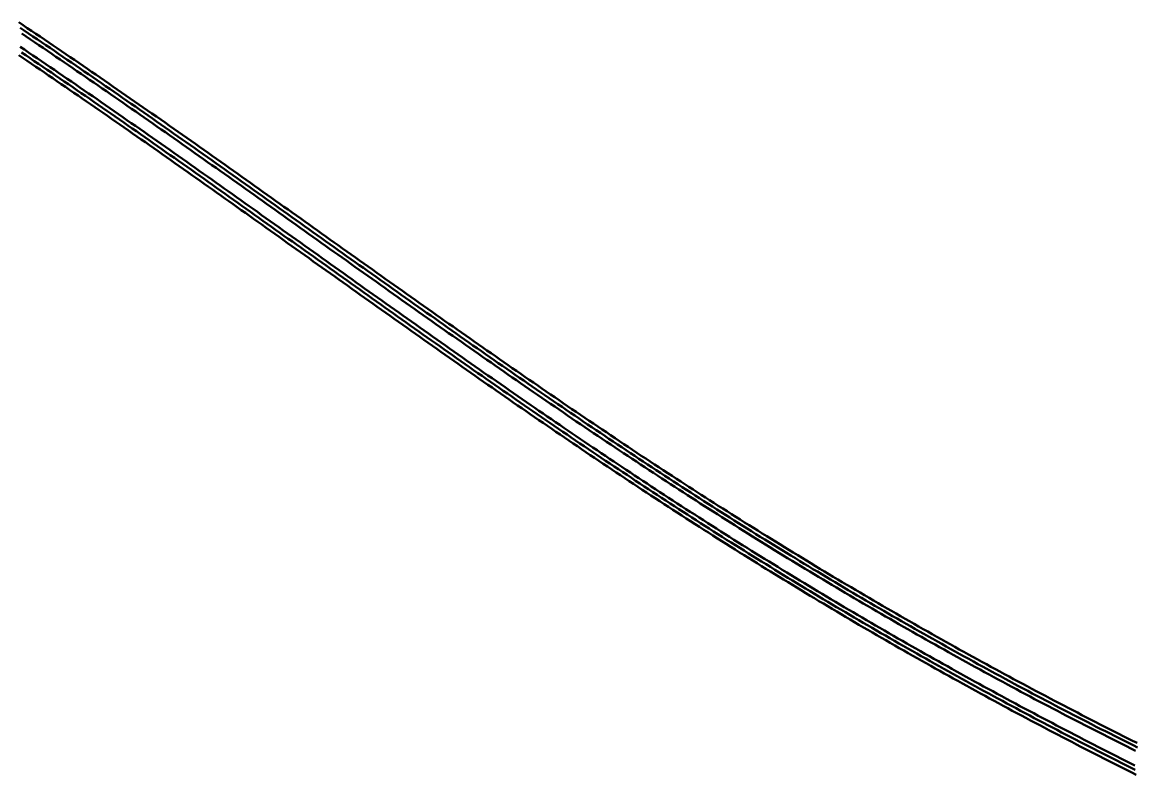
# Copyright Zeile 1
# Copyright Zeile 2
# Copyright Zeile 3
# Model space of a CAD drawing. Header units: millimetres. Extents: x 2688706 to 2690835, y 1254387 to 1255241.
# Drawn here: x 2688921.7 to 2689137.1, y 1254980.1 to 1255125.9 of the extents above; entities that cross this region are included whole.
import ezdxf

# ---------------------------------------------------------------- set-up
doc = ezdxf.new("R2010")
doc.units = ezdxf.units.MM
doc.layers.add('BS-TR-B-Gleisstrang-LinieGeometrie', color=7, linetype='Continuous')
doc.layers.add('BS-TR-N-Gleisstrang-LinieGeometrie', color=7, linetype='Continuous')

msp = doc.modelspace()

# ---------------------------------------------------------------- linework, layer by layer
at = {"layer": 'BS-TR-B-Gleisstrang-LinieGeometrie', "lineweight": 50}
for points in [[(2688921.32, 1255124.79, 451.4), (2688922.14, 1255124.23, 451.41), (2688922.97, 1255123.67, 451.42), (2688922.97, 1255123.67, 451.42), (2688923.81, 1255123.11, 451.42), (2688924.64, 1255122.55, 451.43), (2688925.47, 1255121.99, 451.44), (2688926.3, 1255121.43, 451.44), (2688927.13, 1255120.87, 451.45), (2688927.96, 1255120.3, 451.46), (2688928.79, 1255119.74, 451.47), (2688929.61, 1255119.18, 451.47), (2688930.44, 1255118.61, 451.48), (2688931.27, 1255118.05, 451.49), (2688932.1, 1255117.48, 451.49), (2688932.93, 1255116.91, 451.5), (2688933.75, 1255116.35, 451.51), (2688934.58, 1255115.78, 451.52), (2688935.4, 1255115.21, 451.52), (2688936.23, 1255114.64, 451.53), (2688937.06, 1255114.07, 451.54), (2688937.88, 1255113.5, 451.54), (2688938.71, 1255112.93, 451.55), (2688939.53, 1255112.36, 451.56), (2688940.35, 1255111.79, 451.57), (2688941.18, 1255111.22, 451.57), (2688942, 1255110.65, 451.58), (2688942.82, 1255110.08, 451.59), (2688943.65, 1255109.51, 451.59), (2688944.47, 1255108.93, 451.6), (2688945.29, 1255108.36, 451.61), (2688946.11, 1255107.79, 451.62), (2688946.94, 1255107.21, 451.62), (2688947.76, 1255106.64, 451.63), (2688948.58, 1255106.06, 451.64), (2688949.4, 1255105.49, 451.64), (2688950.22, 1255104.91, 451.65), (2688951.04, 1255104.34, 451.66), (2688951.86, 1255103.76, 451.66), (2688952.68, 1255103.18, 451.67), (2688953.5, 1255102.61, 451.68), (2688954.32, 1255102.03, 451.69), (2688955.14, 1255101.45, 451.69), (2688955.96, 1255100.87, 451.7), (2688956.78, 1255100.3, 451.71), (2688957.6, 1255099.72, 451.71), (2688958.42, 1255099.14, 451.72), (2688959.24, 1255098.56, 451.73), (2688960.05, 1255097.98, 451.74), (2688960.87, 1255097.4, 451.74), (2688961.69, 1255096.82, 451.75), (2688962.51, 1255096.24, 451.76), (2688963.33, 1255095.66, 451.76), (2688964.15, 1255095.09, 451.77), (2688964.96, 1255094.51, 451.78), (2688965.78, 1255093.92, 451.79), (2688966.6, 1255093.34, 451.79), (2688967.42, 1255092.76, 451.8), (2688968.23, 1255092.18, 451.81), (2688969.05, 1255091.6, 451.81), (2688969.87, 1255091.02, 451.82), (2688970.68, 1255090.44, 451.83), (2688971.5, 1255089.86, 451.84), (2688972.32, 1255089.28, 451.84), (2688973.13, 1255088.7, 451.85), (2688973.95, 1255088.12, 451.86), (2688974.77, 1255087.54, 451.86), (2688975.58, 1255086.95, 451.87), (2688976.4, 1255086.37, 451.88), (2688977.22, 1255085.79, 451.89), (2688978.03, 1255085.21, 451.89), (2688978.85, 1255084.63, 451.9), (2688978.85, 1255084.63, 451.9), (2688979.66, 1255084.05, 451.91), (2688980.48, 1255083.47, 451.91), (2688981.29, 1255082.89, 451.92), (2688982.1, 1255082.31, 451.93), (2688982.92, 1255081.73, 451.94), (2688983.73, 1255081.15, 451.94), (2688984.54, 1255080.58, 451.95), (2688985.36, 1255080, 451.96), (2688986.17, 1255079.42, 451.96), (2688986.99, 1255078.84, 451.97), (2688987.8, 1255078.26, 451.98), (2688988.61, 1255077.68, 451.98), (2688989.43, 1255077.1, 451.99), (2688990.24, 1255076.53, 452), (2688991.05, 1255075.95, 452.01), (2688991.87, 1255075.37, 452.01), (2688992.68, 1255074.79, 452.02), (2688993.5, 1255074.21, 452.03), (2688994.31, 1255073.64, 452.03), (2688995.13, 1255073.06, 452.04), (2688995.94, 1255072.48, 452.05), (2688996.76, 1255071.91, 452.06), (2688997.57, 1255071.33, 452.06), (2688998.39, 1255070.75, 452.07), (2688999.2, 1255070.18, 452.08), (2689000.02, 1255069.6, 452.08), (2689000.83, 1255069.03, 452.09), (2689001.65, 1255068.45, 452.1), (2689002.46, 1255067.87, 452.11), (2689003.28, 1255067.3, 452.11), (2689004.1, 1255066.73, 452.12), (2689004.91, 1255066.15, 452.13), (2689005.73, 1255065.58, 452.13), (2689006.55, 1255065, 452.14), (2689007.36, 1255064.43, 452.15), (2689008.18, 1255063.86, 452.15), (2689009, 1255063.28, 452.16), (2689009.82, 1255062.71, 452.17), (2689010.64, 1255062.14, 452.18), (2689011.45, 1255061.57, 452.18), (2689012.27, 1255061, 452.19), (2689013.09, 1255060.43, 452.2), (2689013.91, 1255059.85, 452.2), (2689014.73, 1255059.28, 452.21), (2689015.55, 1255058.72, 452.22), (2689016.37, 1255058.15, 452.23), (2689017.19, 1255057.58, 452.23), (2689018.01, 1255057.01, 452.24), (2689018.83, 1255056.44, 452.25), (2689019.65, 1255055.87, 452.25), (2689020.48, 1255055.31, 452.26), (2689021.3, 1255054.74, 452.27), (2689022.12, 1255054.17, 452.28), (2689022.94, 1255053.61, 452.28), (2689023.77, 1255053.04, 452.29), (2689024.59, 1255052.48, 452.3), (2689025.41, 1255051.91, 452.3), (2689026.24, 1255051.35, 452.31), (2689027.06, 1255050.79, 452.32), (2689027.89, 1255050.23, 452.33), (2689028.71, 1255049.66, 452.33), (2689029.54, 1255049.1, 452.34), (2689030.36, 1255048.54, 452.35), (2689031.19, 1255047.98, 452.35), (2689032.02, 1255047.42, 452.36), (2689032.84, 1255046.87, 452.37), (2689033.67, 1255046.31, 452.37), (2689034.5, 1255045.75, 452.38), (2689035.33, 1255045.19, 452.39), (2689036.16, 1255044.64, 452.4), (2689036.99, 1255044.08, 452.4), (2689037.82, 1255043.53, 452.41), (2689038.65, 1255042.97, 452.42), (2689039.48, 1255042.42, 452.42), (2689040.31, 1255041.87, 452.43), (2689041.14, 1255041.31, 452.44), (2689041.98, 1255040.76, 452.45), (2689042.81, 1255040.21, 452.45), (2689043.64, 1255039.66, 452.46), (2689044.48, 1255039.11, 452.47), (2689045.31, 1255038.57, 452.47), (2689046.14, 1255038.02, 452.48), (2689046.98, 1255037.47, 452.49), (2689047.82, 1255036.93, 452.5), (2689048.65, 1255036.38, 452.5), (2689049.49, 1255035.84, 452.51), (2689050.33, 1255035.29, 452.52), (2689051.17, 1255034.75, 452.52), (2689052, 1255034.21, 452.53), (2689052.84, 1255033.67, 452.54), (2689053.68, 1255033.13, 452.54), (2689054.52, 1255032.59, 452.55), (2689055.36, 1255032.05, 452.56), (2689056.21, 1255031.51, 452.57), (2689057.05, 1255030.98, 452.57), (2689057.89, 1255030.44, 452.58), (2689057.89, 1255030.44, 452.58), (2689058.73, 1255029.91, 452.59), (2689059.57, 1255029.38, 452.59), (2689060.41, 1255028.85, 452.6), (2689061.26, 1255028.32, 452.61), (2689062.1, 1255027.79, 452.62), (2689062.94, 1255027.26, 452.62), (2689063.79, 1255026.73, 452.63), (2689064.63, 1255026.21, 452.64), (2689065.48, 1255025.68, 452.64), (2689066.32, 1255025.16, 452.65), (2689067.17, 1255024.63, 452.66), (2689068.02, 1255024.11, 452.67), (2689068.87, 1255023.59, 452.67), (2689069.71, 1255023.07, 452.68), (2689070.56, 1255022.55, 452.69), (2689071.41, 1255022.03, 452.69), (2689072.26, 1255021.51, 452.7), (2689073.11, 1255020.99, 452.71), (2689073.97, 1255020.48, 452.71), (2689074.82, 1255019.96, 452.72), (2689075.67, 1255019.45, 452.73), (2689076.52, 1255018.93, 452.74), (2689077.38, 1255018.42, 452.74), (2689078.23, 1255017.91, 452.75), (2689079.09, 1255017.4, 452.76), (2689079.94, 1255016.89, 452.76), (2689080.8, 1255016.38, 452.77), (2689081.65, 1255015.87, 452.78), (2689082.51, 1255015.37, 452.79), (2689083.37, 1255014.86, 452.79), (2689084.22, 1255014.36, 452.8), (2689085.08, 1255013.85, 452.81), (2689085.94, 1255013.35, 452.81), (2689086.8, 1255012.85, 452.82), (2689087.66, 1255012.35, 452.83), (2689088.52, 1255011.85, 452.83), (2689089.38, 1255011.35, 452.84), (2689090.25, 1255010.85, 452.85), (2689091.11, 1255010.35, 452.86), (2689091.97, 1255009.86, 452.86), (2689092.84, 1255009.36, 452.87), (2689093.7, 1255008.87, 452.88), (2689094.56, 1255008.37, 452.88), (2689095.43, 1255007.88, 452.89), (2689096.3, 1255007.39, 452.9), (2689097.16, 1255006.9, 452.91), (2689098.03, 1255006.41, 452.91), (2689098.9, 1255005.92, 452.92), (2689099.76, 1255005.44, 452.93), (2689100.63, 1255004.95, 452.93), (2689100.63, 1255004.95, 452.93), (2689101.5, 1255004.46, 452.94), (2689102.37, 1255003.98, 452.95), (2689103.25, 1255003.49, 452.95), (2689104.12, 1255003.01, 452.96), (2689104.99, 1255002.53, 452.97), (2689105.87, 1255002.04, 452.98), (2689106.74, 1255001.56, 452.98), (2689107.61, 1255001.08, 452.99), (2689108.49, 1255000.61, 453), (2689109.37, 1255000.13, 453), (2689110.24, 1254999.65, 453.01), (2689111.12, 1254999.18, 453.02), (2689112, 1254998.7, 453.03), (2689112.87, 1254998.23, 453.03), (2689113.75, 1254997.75, 453.04), (2689114.63, 1254997.28, 453.05), (2689115.51, 1254996.81, 453.05), (2689116.39, 1254996.34, 453.06), (2689117.27, 1254995.87, 453.07), (2689118.15, 1254995.41, 453.08), (2689119.04, 1254994.94, 453.08), (2689119.92, 1254994.48, 453.09), (2689120.8, 1254994.01, 453.1), (2689121.68, 1254993.55, 453.1), (2689122.57, 1254993.09, 453.11), (2689123.45, 1254992.62, 453.12), (2689124.34, 1254992.16, 453.12), (2689125.22, 1254991.7, 453.13), (2689126.11, 1254991.25, 453.14), (2689127, 1254990.79, 453.14), (2689127.88, 1254990.33, 453.15), (2689128.77, 1254989.88, 453.16), (2689129.66, 1254989.42, 453.16), (2689130.55, 1254988.97, 453.17), (2689131.44, 1254988.52, 453.17), (2689132.33, 1254988.07, 453.18), (2689133.22, 1254987.62, 453.19), (2689134.11, 1254987.17, 453.19), (2689135, 1254986.72, 453.2), (2689135.89, 1254986.27, 453.2), (2689136.78, 1254985.83, 453.21), (2689137.68, 1254985.38, 453.22)], [(2688921.59, 1255120.03, 451.24), (2688922.42, 1255119.47, 451.24), (2688923.25, 1255118.91, 451.25), (2688924.07, 1255118.35, 451.27), (2688924.9, 1255117.79, 451.28), (2688925.73, 1255117.22, 451.29), (2688926.56, 1255116.66, 451.3), (2688927.38, 1255116.1, 451.31), (2688928.21, 1255115.54, 451.32), (2688929.03, 1255114.97, 451.33), (2688929.86, 1255114.41, 451.34), (2688930.68, 1255113.84, 451.35), (2688931.51, 1255113.28, 451.36), (2688932.33, 1255112.71, 451.37), (2688933.16, 1255112.14, 451.38), (2688933.98, 1255111.58, 451.39), (2688934.8, 1255111.01, 451.4), (2688935.63, 1255110.44, 451.41), (2688936.45, 1255109.87, 451.42), (2688937.27, 1255109.3, 451.43), (2688938.09, 1255108.73, 451.44), (2688938.92, 1255108.16, 451.45), (2688939.74, 1255107.59, 451.46), (2688940.56, 1255107.02, 451.47), (2688941.38, 1255106.45, 451.48), (2688942.2, 1255105.88, 451.49), (2688943.02, 1255105.31, 451.5), (2688943.84, 1255104.73, 451.51), (2688944.66, 1255104.16, 451.52), (2688945.48, 1255103.59, 451.53), (2688946.3, 1255103.02, 451.54), (2688947.12, 1255102.44, 451.55), (2688947.93, 1255101.87, 451.56), (2688948.75, 1255101.29, 451.57), (2688949.57, 1255100.72, 451.58), (2688950.39, 1255100.14, 451.59), (2688951.21, 1255099.57, 451.6), (2688952.02, 1255098.99, 451.61), (2688952.84, 1255098.41, 451.62), (2688953.66, 1255097.84, 451.63), (2688954.48, 1255097.26, 451.64), (2688955.29, 1255096.68, 451.65), (2688956.11, 1255096.11, 451.66), (2688956.93, 1255095.53, 451.67), (2688957.74, 1255094.95, 451.68), (2688958.56, 1255094.37, 451.69), (2688959.37, 1255093.8, 451.7), (2688960.19, 1255093.22, 451.71), (2688961, 1255092.64, 451.72), (2688961.82, 1255092.06, 451.73), (2688962.64, 1255091.48, 451.74), (2688963.45, 1255090.9, 451.75), (2688964.27, 1255090.32, 451.76), (2688965.08, 1255089.74, 451.77), (2688965.9, 1255089.16, 451.78), (2688966.71, 1255088.58, 451.79), (2688967.53, 1255088, 451.8), (2688968.34, 1255087.42, 451.81), (2688969.15, 1255086.84, 451.82), (2688969.97, 1255086.26, 451.83), (2688970.78, 1255085.68, 451.84), (2688971.6, 1255085.1, 451.85), (2688972.41, 1255084.52, 451.86), (2688973.23, 1255083.94, 451.87), (2688974.04, 1255083.36, 451.88), (2688974.85, 1255082.78, 451.89), (2688975.67, 1255082.2, 451.9), (2688976.48, 1255081.62, 451.91), (2688977.3, 1255081.04, 451.92), (2688977.3, 1255081.04, 451.92), (2688978.11, 1255080.46, 451.93), (2688978.93, 1255079.88, 451.95), (2688979.74, 1255079.3, 451.96), (2688980.55, 1255078.72, 451.97), (2688981.37, 1255078.14, 451.98), (2688982.18, 1255077.56, 451.99), (2688983, 1255076.98, 452), (2688983.81, 1255076.4, 452.01), (2688984.63, 1255075.82, 452.02), (2688985.44, 1255075.24, 452.03), (2688986.26, 1255074.66, 452.04), (2688987.07, 1255074.08, 452.05), (2688987.88, 1255073.5, 452.06), (2688988.7, 1255072.92, 452.07), (2688989.51, 1255072.34, 452.08), (2688990.33, 1255071.76, 452.09), (2688991.14, 1255071.18, 452.1), (2688991.96, 1255070.6, 452.11), (2688992.77, 1255070.02, 452.12), (2688993.59, 1255069.44, 452.13), (2688994.41, 1255068.86, 452.14), (2688995.22, 1255068.28, 452.15), (2688996.04, 1255067.71, 452.16), (2688996.85, 1255067.13, 452.17), (2688997.67, 1255066.55, 452.18), (2688998.49, 1255065.97, 452.19), (2688999.3, 1255065.4, 452.2), (2689000.12, 1255064.82, 452.21), (2689000.94, 1255064.24, 452.22), (2689001.75, 1255063.67, 452.23), (2689002.57, 1255063.09, 452.24), (2689003.39, 1255062.51, 452.25), (2689004.21, 1255061.94, 452.26), (2689005.02, 1255061.36, 452.27), (2689005.84, 1255060.79, 452.28), (2689006.66, 1255060.21, 452.29), (2689007.48, 1255059.64, 452.3), (2689008.3, 1255059.07, 452.31), (2689009.12, 1255058.49, 452.32), (2689009.94, 1255057.92, 452.33), (2689010.76, 1255057.35, 452.34), (2689011.58, 1255056.77, 452.35), (2689012.4, 1255056.2, 452.36), (2689013.22, 1255055.63, 452.37), (2689014.04, 1255055.06, 452.38), (2689014.86, 1255054.49, 452.39), (2689015.68, 1255053.92, 452.4), (2689016.5, 1255053.35, 452.41), (2689017.32, 1255052.78, 452.42), (2689018.15, 1255052.21, 452.43), (2689018.97, 1255051.64, 452.44), (2689019.79, 1255051.07, 452.45), (2689020.62, 1255050.51, 452.46), (2689021.44, 1255049.94, 452.47), (2689022.26, 1255049.37, 452.48), (2689023.09, 1255048.81, 452.49), (2689023.91, 1255048.24, 452.5), (2689024.74, 1255047.68, 452.51), (2689025.56, 1255047.11, 452.52), (2689026.39, 1255046.55, 452.53), (2689027.22, 1255045.98, 452.54), (2689028.04, 1255045.42, 452.55), (2689028.87, 1255044.86, 452.56), (2689029.7, 1255044.3, 452.57), (2689030.52, 1255043.74, 452.58), (2689031.35, 1255043.18, 452.59), (2689032.18, 1255042.62, 452.6), (2689033.01, 1255042.06, 452.61), (2689033.84, 1255041.5, 452.63), (2689034.67, 1255040.94, 452.64), (2689035.5, 1255040.39, 452.65), (2689036.33, 1255039.83, 452.66), (2689037.16, 1255039.28, 452.67), (2689038, 1255038.72, 452.68), (2689038.83, 1255038.17, 452.69), (2689039.66, 1255037.61, 452.7), (2689040.49, 1255037.06, 452.71), (2689041.33, 1255036.51, 452.72), (2689042.16, 1255035.96, 452.73), (2689043, 1255035.41, 452.74), (2689043.83, 1255034.86, 452.75), (2689044.67, 1255034.31, 452.76), (2689045.51, 1255033.76, 452.77), (2689046.34, 1255033.21, 452.78), (2689047.18, 1255032.67, 452.79), (2689048.02, 1255032.12, 452.8), (2689048.86, 1255031.58, 452.81), (2689049.7, 1255031.03, 452.82), (2689050.53, 1255030.49, 452.83), (2689051.38, 1255029.95, 452.84), (2689052.22, 1255029.41, 452.85), (2689053.06, 1255028.87, 452.85), (2689053.9, 1255028.33, 452.86), (2689054.74, 1255027.79, 452.87), (2689055.58, 1255027.25, 452.88), (2689056.43, 1255026.71, 452.89), (2689056.43, 1255026.71, 452.89), (2689057.27, 1255026.18, 452.9), (2689058.11, 1255025.64, 452.91), (2689058.96, 1255025.11, 452.92), (2689059.8, 1255024.58, 452.93), (2689060.65, 1255024.05, 452.93), (2689061.49, 1255023.52, 452.94), (2689062.34, 1255022.99, 452.95), (2689063.19, 1255022.46, 452.96), (2689064.03, 1255021.93, 452.97), (2689064.88, 1255021.41, 452.97), (2689065.73, 1255020.88, 452.98), (2689066.58, 1255020.36, 452.99), (2689067.43, 1255019.83, 453), (2689068.28, 1255019.31, 453), (2689069.13, 1255018.79, 453.01), (2689069.98, 1255018.27, 453.02), (2689070.83, 1255017.75, 453.03), (2689071.68, 1255017.23, 453.03), (2689072.54, 1255016.71, 453.04), (2689073.39, 1255016.2, 453.05), (2689074.25, 1255015.68, 453.05), (2689075.1, 1255015.17, 453.06), (2689075.96, 1255014.65, 453.07), (2689076.81, 1255014.14, 453.07), (2689077.67, 1255013.63, 453.08), (2689078.52, 1255013.11, 453.09), (2689079.38, 1255012.6, 453.09), (2689080.24, 1255012.1, 453.1), (2689081.1, 1255011.59, 453.11), (2689081.96, 1255011.08, 453.11), (2689082.82, 1255010.57, 453.12), (2689083.68, 1255010.07, 453.13), (2689084.54, 1255009.56, 453.13), (2689085.4, 1255009.06, 453.14), (2689086.26, 1255008.56, 453.14), (2689087.13, 1255008.06, 453.15), (2689087.99, 1255007.55, 453.16), (2689088.85, 1255007.05, 453.16), (2689089.72, 1255006.56, 453.17), (2689090.58, 1255006.06, 453.18), (2689091.45, 1255005.56, 453.18), (2689092.31, 1255005.07, 453.19), (2689093.18, 1255004.57, 453.2), (2689094.05, 1255004.08, 453.2), (2689094.92, 1255003.58, 453.21), (2689095.78, 1255003.09, 453.21), (2689096.65, 1255002.6, 453.22), (2689097.52, 1255002.11, 453.23), (2689098.39, 1255001.62, 453.23), (2689099.26, 1255001.13, 453.24), (2689100.13, 1255000.65, 453.25), (2689101, 1255000.16, 453.25), (2689101.88, 1254999.67, 453.26), (2689102.75, 1254999.19, 453.27), (2689103.62, 1254998.71, 453.27), (2689104.5, 1254998.22, 453.28), (2689105.37, 1254997.74, 453.28), (2689106.24, 1254997.26, 453.29), (2689107.12, 1254996.78, 453.3), (2689107.99, 1254996.3, 453.3), (2689108.87, 1254995.83, 453.31), (2689109.75, 1254995.35, 453.32), (2689110.62, 1254994.87, 453.32), (2689111.5, 1254994.4, 453.33), (2689112.38, 1254993.93, 453.34), (2689113.26, 1254993.45, 453.34), (2689114.14, 1254992.98, 453.35), (2689115.02, 1254992.51, 453.35), (2689115.9, 1254992.04, 453.36), (2689116.78, 1254991.57, 453.37), (2689117.66, 1254991.1, 453.37), (2689118.54, 1254990.64, 453.38), (2689119.43, 1254990.17, 453.39), (2689120.31, 1254989.71, 453.39), (2689121.19, 1254989.24, 453.4), (2689122.08, 1254988.78, 453.41), (2689122.96, 1254988.32, 453.41), (2689123.85, 1254987.86, 453.42), (2689124.73, 1254987.4, 453.43), (2689125.62, 1254986.94, 453.43), (2689126.51, 1254986.48, 453.44), (2689127.39, 1254986.02, 453.45), (2689128.28, 1254985.57, 453.45), (2689129.17, 1254985.11, 453.46), (2689130.06, 1254984.66, 453.47), (2689130.95, 1254984.21, 453.48), (2689131.84, 1254983.75, 453.48), (2689132.73, 1254983.3, 453.49), (2689133.62, 1254982.85, 453.5), (2689134.51, 1254982.4, 453.5), (2689135.4, 1254981.95, 453.51), (2689136.29, 1254981.51, 453.52), (2689137.18, 1254981.06, 453.53)]]:
    msp.add_polyline3d(points, dxfattribs=at)
at = {"layer": 'BS-TR-N-Gleisstrang-LinieGeometrie', "color": 1, "lineweight": 50, "true_color": 0xff0000}
for points in [[(2688921.06, 1255125.86, 451.44), (2688921.89, 1255125.3, 451.44), (2688922.72, 1255124.74, 451.45), (2688923.55, 1255124.19, 451.46), (2688924.38, 1255123.63, 451.46), (2688925.21, 1255123.07, 451.47), (2688926.04, 1255122.51, 451.48), (2688926.87, 1255121.95, 451.48), (2688927.7, 1255121.38, 451.49), (2688927.7, 1255121.38, 451.49), (2688928.53, 1255120.82, 451.5), (2688929.36, 1255120.25, 451.5), (2688930.19, 1255119.69, 451.51), (2688931.03, 1255119.12, 451.52), (2688931.86, 1255118.55, 451.52), (2688932.69, 1255117.99, 451.53), (2688933.52, 1255117.42, 451.54), (2688934.35, 1255116.85, 451.54), (2688935.17, 1255116.28, 451.55), (2688936, 1255115.71, 451.56), (2688936.83, 1255115.14, 451.56), (2688937.66, 1255114.57, 451.57), (2688938.49, 1255114, 451.57), (2688939.31, 1255113.43, 451.58), (2688940.14, 1255112.85, 451.59), (2688940.97, 1255112.28, 451.59), (2688940.97, 1255112.28, 451.59), (2688941.81, 1255111.7, 451.6), (2688942.65, 1255111.11, 451.61), (2688943.5, 1255110.52, 451.61), (2688944.34, 1255109.94, 451.62), (2688945.18, 1255109.35, 451.63), (2688946.02, 1255108.76, 451.63), (2688946.86, 1255108.18, 451.64), (2688947.71, 1255107.59, 451.65), (2688948.55, 1255107, 451.65), (2688949.39, 1255106.41, 451.66), (2688950.23, 1255105.82, 451.67), (2688951.07, 1255105.23, 451.67), (2688951.91, 1255104.64, 451.68), (2688952.75, 1255104.05, 451.69), (2688953.59, 1255103.46, 451.69), (2688954.43, 1255102.87, 451.7), (2688955.27, 1255102.28, 451.71), (2688955.27, 1255102.28, 451.71), (2688956.09, 1255101.7, 451.71), (2688956.91, 1255101.13, 451.72), (2688957.72, 1255100.55, 451.73), (2688958.54, 1255099.97, 451.73), (2688959.36, 1255099.39, 451.74), (2688960.18, 1255098.81, 451.75), (2688961, 1255098.23, 451.75), (2688961.81, 1255097.65, 451.76), (2688962.63, 1255097.08, 451.77), (2688963.45, 1255096.5, 451.77), (2688964.27, 1255095.92, 451.78), (2688965.09, 1255095.34, 451.79), (2688965.9, 1255094.76, 451.79), (2688966.72, 1255094.18, 451.8), (2688967.54, 1255093.6, 451.81), (2688968.35, 1255093.02, 451.81), (2688969.17, 1255092.44, 451.82), (2688969.17, 1255092.44, 451.82), (2688969.98, 1255091.86, 451.83), (2688970.79, 1255091.29, 451.83), (2688971.6, 1255090.71, 451.84), (2688972.41, 1255090.13, 451.84), (2688973.22, 1255089.56, 451.85), (2688974.03, 1255088.98, 451.86), (2688974.84, 1255088.41, 451.86), (2688975.65, 1255087.83, 451.87), (2688976.46, 1255087.25, 451.88), (2688977.26, 1255086.68, 451.88), (2688978.07, 1255086.1, 451.89), (2688978.88, 1255085.53, 451.9), (2688979.69, 1255084.95, 451.9), (2688980.5, 1255084.37, 451.91), (2688981.31, 1255083.8, 451.92), (2688982.12, 1255083.22, 451.92), (2688982.93, 1255082.65, 451.93), (2688982.93, 1255082.65, 451.93), (2688983.76, 1255082.06, 451.94), (2688984.58, 1255081.47, 451.94), (2688985.41, 1255080.88, 451.95), (2688986.24, 1255080.29, 451.96), (2688987.06, 1255079.7, 451.96), (2688987.89, 1255079.12, 451.97), (2688988.72, 1255078.53, 451.98), (2688989.54, 1255077.94, 451.98), (2688990.37, 1255077.35, 451.99), (2688991.2, 1255076.77, 451.99), (2688992.02, 1255076.18, 452), (2688992.85, 1255075.59, 452.01), (2688993.68, 1255075.01, 452.01), (2688994.51, 1255074.42, 452.02), (2688995.34, 1255073.83, 452.03), (2688996.16, 1255073.24, 452.03), (2688996.16, 1255073.24, 452.03), (2688996.98, 1255072.67, 452.04), (2688997.8, 1255072.09, 452.05), (2688998.61, 1255071.51, 452.05), (2688999.43, 1255070.93, 452.06), (2689000.25, 1255070.36, 452.07), (2689001.07, 1255069.78, 452.07), (2689001.88, 1255069.2, 452.08), (2689002.7, 1255068.62, 452.09), (2689003.52, 1255068.05, 452.09), (2689004.34, 1255067.47, 452.1), (2689005.16, 1255066.9, 452.11), (2689005.97, 1255066.32, 452.11), (2689006.79, 1255065.75, 452.12), (2689007.61, 1255065.17, 452.13), (2689008.43, 1255064.6, 452.13), (2689009.25, 1255064.02, 452.14), (2689009.25, 1255064.02, 452.14), (2689010.07, 1255063.45, 452.15), (2689010.88, 1255062.88, 452.15), (2689011.7, 1255062.31, 452.16), (2689012.52, 1255061.74, 452.16), (2689013.34, 1255061.17, 452.17), (2689014.15, 1255060.6, 452.18), (2689014.97, 1255060.03, 452.18), (2689015.79, 1255059.46, 452.19), (2689016.61, 1255058.89, 452.2), (2689017.43, 1255058.32, 452.2), (2689018.25, 1255057.76, 452.21), (2689019.07, 1255057.19, 452.22), (2689019.89, 1255056.62, 452.22), (2689020.71, 1255056.06, 452.23), (2689021.53, 1255055.49, 452.24), (2689022.35, 1255054.93, 452.24), (2689022.35, 1255054.93, 452.24), (2689023.18, 1255054.36, 452.25), (2689024.01, 1255053.79, 452.26), (2689024.84, 1255053.22, 452.26), (2689025.66, 1255052.65, 452.27), (2689026.49, 1255052.08, 452.28), (2689027.33, 1255051.52, 452.28), (2689028.16, 1255050.95, 452.29), (2689028.99, 1255050.38, 452.29), (2689029.82, 1255049.82, 452.3), (2689030.65, 1255049.25, 452.31), (2689031.48, 1255048.69, 452.31), (2689032.32, 1255048.13, 452.32), (2689033.15, 1255047.56, 452.33), (2689033.98, 1255047, 452.33), (2689034.82, 1255046.44, 452.34), (2689035.65, 1255045.88, 452.35), (2689035.65, 1255045.88, 452.35), (2689036.5, 1255045.31, 452.35), (2689037.35, 1255044.74, 452.36), (2689038.19, 1255044.17, 452.37), (2689039.04, 1255043.61, 452.37), (2689039.89, 1255043.04, 452.38), (2689040.74, 1255042.48, 452.39), (2689041.59, 1255041.91, 452.39), (2689042.44, 1255041.35, 452.4), (2689043.29, 1255040.79, 452.41), (2689044.15, 1255040.23, 452.41), (2689045, 1255039.67, 452.42), (2689045.85, 1255039.11, 452.43), (2689046.71, 1255038.55, 452.43), (2689047.56, 1255037.99, 452.44), (2689048.41, 1255037.43, 452.45), (2689048.41, 1255037.43, 452.45), (2689049.21, 1255036.91, 452.45), (2689050, 1255036.39, 452.46), (2689050.8, 1255035.88, 452.47), (2689051.6, 1255035.36, 452.47), (2689052.4, 1255034.85, 452.48), (2689053.19, 1255034.33, 452.48), (2689053.99, 1255033.82, 452.49), (2689054.79, 1255033.31, 452.5), (2689054.79, 1255033.31, 452.5), (2689055.64, 1255032.76, 452.5), (2689056.49, 1255032.22, 452.51), (2689057.34, 1255031.68, 452.52), (2689058.19, 1255031.14, 452.52), (2689059.04, 1255030.6, 452.53), (2689059.89, 1255030.06, 452.54), (2689060.74, 1255029.53, 452.54), (2689061.59, 1255028.99, 452.55), (2689062.44, 1255028.46, 452.56), (2689063.3, 1255027.92, 452.57), (2689064.15, 1255027.39, 452.57), (2689065, 1255026.86, 452.58), (2689065.86, 1255026.32, 452.59), (2689066.72, 1255025.79, 452.59), (2689067.57, 1255025.26, 452.6), (2689068.43, 1255024.74, 452.61), (2689069.29, 1255024.21, 452.62), (2689070.14, 1255023.68, 452.62), (2689071, 1255023.16, 452.63), (2689071.86, 1255022.63, 452.64), (2689072.72, 1255022.11, 452.64), (2689073.58, 1255021.58, 452.65), (2689074.44, 1255021.06, 452.66), (2689075.3, 1255020.54, 452.67), (2689076.17, 1255020.02, 452.67), (2689077.03, 1255019.5, 452.68), (2689077.89, 1255018.98, 452.69), (2689078.76, 1255018.47, 452.69), (2689079.62, 1255017.95, 452.7), (2689080.49, 1255017.44, 452.71), (2689081.35, 1255016.92, 452.72), (2689082.22, 1255016.41, 452.72), (2689083.08, 1255015.9, 452.73), (2689083.95, 1255015.39, 452.74), (2689084.82, 1255014.88, 452.74), (2689085.69, 1255014.37, 452.75), (2689086.56, 1255013.86, 452.76), (2689087.43, 1255013.35, 452.77), (2689088.3, 1255012.84, 452.77), (2689089.17, 1255012.34, 452.78), (2689090.04, 1255011.83, 452.79), (2689090.91, 1255011.33, 452.79), (2689091.78, 1255010.83, 452.8), (2689092.66, 1255010.33, 452.81), (2689093.53, 1255009.83, 452.81), (2689094.4, 1255009.33, 452.82), (2689095.28, 1255008.83, 452.83), (2689096.15, 1255008.33, 452.84), (2689097.03, 1255007.84, 452.84), (2689097.9, 1255007.34, 452.85), (2689098.78, 1255006.84, 452.86), (2689099.66, 1255006.35, 452.86), (2689100.54, 1255005.86, 452.87), (2689100.54, 1255005.86, 452.87), (2689101.41, 1255005.37, 452.88), (2689102.28, 1255004.89, 452.88), (2689103.15, 1255004.4, 452.89), (2689104.02, 1255003.92, 452.9), (2689104.9, 1255003.43, 452.91), (2689105.77, 1255002.95, 452.91), (2689106.64, 1255002.47, 452.92), (2689107.52, 1255001.99, 452.93), (2689108.39, 1255001.51, 452.93), (2689109.27, 1255001.03, 452.94), (2689110.15, 1255000.55, 452.95), (2689111.02, 1255000.08, 452.95), (2689111.9, 1254999.6, 452.96), (2689112.78, 1254999.13, 452.97), (2689113.66, 1254998.65, 452.98), (2689114.54, 1254998.18, 452.98), (2689115.42, 1254997.71, 452.99), (2689116.3, 1254997.24, 453), (2689117.18, 1254996.77, 453), (2689118.06, 1254996.3, 453.01), (2689118.94, 1254995.84, 453.02), (2689119.82, 1254995.37, 453.03), (2689120.71, 1254994.91, 453.03), (2689121.59, 1254994.44, 453.04), (2689122.47, 1254993.98, 453.05), (2689123.36, 1254993.52, 453.05), (2689124.24, 1254993.06, 453.06), (2689125.13, 1254992.6, 453.07), (2689126.01, 1254992.14, 453.08), (2689126.9, 1254991.68, 453.08), (2689127.79, 1254991.22, 453.09), (2689128.67, 1254990.77, 453.09), (2689129.56, 1254990.31, 453.1), (2689130.45, 1254989.86, 453.11), (2689131.34, 1254989.4, 453.11), (2689132.23, 1254988.95, 453.12), (2689133.12, 1254988.5, 453.12), (2689134.01, 1254988.05, 453.13), (2689134.9, 1254987.6, 453.13), (2689135.79, 1254987.16, 453.14), (2689136.69, 1254986.71, 453.15), (2689137.58, 1254986.26, 453.15)], [(2688921.65, 1255123.66, 451.37), (2688922.48, 1255123.1, 451.38), (2688923.31, 1255122.54, 451.38), (2688924.14, 1255121.99, 451.39), (2688924.97, 1255121.43, 451.4), (2688925.79, 1255120.87, 451.41), (2688926.62, 1255120.31, 451.41), (2688927.45, 1255119.75, 451.42), (2688928.27, 1255119.18, 451.43), (2688928.27, 1255119.18, 451.43), (2688929.09, 1255118.63, 451.44), (2688929.9, 1255118.07, 451.44), (2688930.71, 1255117.52, 451.45), (2688931.53, 1255116.96, 451.46), (2688932.34, 1255116.4, 451.47), (2688933.16, 1255115.85, 451.47), (2688933.97, 1255115.29, 451.48), (2688934.78, 1255114.73, 451.49), (2688935.59, 1255114.17, 451.5), (2688936.41, 1255113.61, 451.5), (2688937.22, 1255113.05, 451.51), (2688938.03, 1255112.49, 451.52), (2688938.84, 1255111.93, 451.53), (2688939.65, 1255111.37, 451.53), (2688940.46, 1255110.81, 451.54), (2688941.27, 1255110.25, 451.55), (2688942.08, 1255109.68, 451.56), (2688942.08, 1255109.68, 451.56), (2688942.9, 1255109.11, 451.57), (2688943.72, 1255108.54, 451.57), (2688944.54, 1255107.97, 451.58), (2688945.36, 1255107.4, 451.59), (2688946.18, 1255106.83, 451.6), (2688947, 1255106.25, 451.6), (2688947.82, 1255105.68, 451.61), (2688948.63, 1255105.11, 451.62), (2688949.45, 1255104.54, 451.63), (2688950.27, 1255103.96, 451.63), (2688951.09, 1255103.39, 451.64), (2688951.91, 1255102.81, 451.65), (2688952.72, 1255102.24, 451.66), (2688953.54, 1255101.66, 451.67), (2688954.36, 1255101.09, 451.67), (2688955.17, 1255100.51, 451.68), (2688955.99, 1255099.94, 451.69), (2688955.99, 1255099.94, 451.69), (2688956.81, 1255099.36, 451.7), (2688957.63, 1255098.78, 451.7), (2688958.44, 1255098.2, 451.71), (2688959.26, 1255097.63, 451.72), (2688960.08, 1255097.05, 451.73), (2688960.89, 1255096.47, 451.73), (2688961.71, 1255095.89, 451.74), (2688962.53, 1255095.31, 451.75), (2688963.34, 1255094.73, 451.76), (2688964.16, 1255094.15, 451.77), (2688964.98, 1255093.57, 451.77), (2688965.79, 1255093, 451.78), (2688966.61, 1255092.42, 451.79), (2688967.43, 1255091.84, 451.8), (2688968.24, 1255091.26, 451.8), (2688969.06, 1255090.68, 451.81), (2688969.87, 1255090.1, 451.82), (2688969.87, 1255090.1, 451.82), (2688970.69, 1255089.52, 451.83), (2688971.5, 1255088.94, 451.83), (2688972.31, 1255088.36, 451.84), (2688973.12, 1255087.78, 451.85), (2688973.94, 1255087.21, 451.86), (2688974.75, 1255086.63, 451.87), (2688975.56, 1255086.05, 451.87), (2688976.37, 1255085.47, 451.88), (2688977.19, 1255084.89, 451.89), (2688978, 1255084.31, 451.9), (2688978.81, 1255083.74, 451.9), (2688979.62, 1255083.16, 451.91), (2688980.44, 1255082.58, 451.92), (2688981.25, 1255082, 451.93), (2688982.06, 1255081.42, 451.93), (2688982.87, 1255080.85, 451.94), (2688983.69, 1255080.27, 451.95), (2688983.69, 1255080.27, 451.95), (2688984.51, 1255079.68, 451.96), (2688985.34, 1255079.09, 451.97), (2688986.16, 1255078.5, 451.97), (2688986.99, 1255077.92, 451.98), (2688987.82, 1255077.33, 451.99), (2688988.64, 1255076.74, 452), (2688989.47, 1255076.15, 452), (2688990.3, 1255075.57, 452.01), (2688991.12, 1255074.98, 452.02), (2688991.95, 1255074.39, 452.03), (2688992.78, 1255073.8, 452.04), (2688993.61, 1255073.22, 452.04), (2688994.43, 1255072.63, 452.05), (2688995.26, 1255072.05, 452.06), (2688996.09, 1255071.46, 452.07), (2688996.92, 1255070.87, 452.07), (2688996.92, 1255070.87, 452.07), (2688997.74, 1255070.29, 452.08), (2688998.55, 1255069.72, 452.09), (2688999.37, 1255069.14, 452.1), (2689000.19, 1255068.56, 452.11), (2689001.01, 1255067.98, 452.11), (2689001.83, 1255067.4, 452.12), (2689002.65, 1255066.82, 452.13), (2689003.47, 1255066.25, 452.14), (2689004.29, 1255065.67, 452.14), (2689005.11, 1255065.09, 452.15), (2689005.93, 1255064.52, 452.16), (2689006.75, 1255063.94, 452.17), (2689007.58, 1255063.37, 452.17), (2689008.4, 1255062.79, 452.18), (2689009.22, 1255062.21, 452.19), (2689010.04, 1255061.64, 452.2), (2689010.04, 1255061.64, 452.2), (2689010.86, 1255061.07, 452.21), (2689011.68, 1255060.5, 452.21), (2689012.5, 1255059.93, 452.22), (2689013.31, 1255059.36, 452.23), (2689014.13, 1255058.79, 452.24), (2689014.95, 1255058.22, 452.24), (2689015.77, 1255057.65, 452.25), (2689016.59, 1255057.08, 452.26), (2689017.41, 1255056.51, 452.27), (2689018.23, 1255055.94, 452.27), (2689019.06, 1255055.38, 452.28), (2689019.88, 1255054.81, 452.29), (2689020.7, 1255054.24, 452.3), (2689021.52, 1255053.68, 452.31), (2689022.34, 1255053.11, 452.31), (2689023.17, 1255052.55, 452.32), (2689023.17, 1255052.55, 452.32), (2689024, 1255051.98, 452.33), (2689024.83, 1255051.41, 452.34), (2689025.66, 1255050.84, 452.34), (2689026.5, 1255050.27, 452.35), (2689027.33, 1255049.7, 452.36), (2689028.16, 1255049.13, 452.37), (2689029, 1255048.56, 452.37), (2689029.83, 1255048, 452.38), (2689030.67, 1255047.43, 452.39), (2689031.51, 1255046.87, 452.4), (2689032.34, 1255046.3, 452.41), (2689033.18, 1255045.74, 452.41), (2689034.02, 1255045.17, 452.42), (2689034.85, 1255044.61, 452.43), (2689035.69, 1255044.05, 452.44), (2689036.53, 1255043.49, 452.44), (2689036.53, 1255043.49, 452.44), (2689037.35, 1255042.94, 452.45), (2689038.17, 1255042.39, 452.46), (2689038.99, 1255041.85, 452.47), (2689039.81, 1255041.3, 452.48), (2689040.63, 1255040.76, 452.48), (2689041.45, 1255040.21, 452.49), (2689042.28, 1255039.67, 452.5), (2689043.1, 1255039.12, 452.51), (2689043.92, 1255038.58, 452.51), (2689044.75, 1255038.04, 452.52), (2689045.57, 1255037.5, 452.53), (2689046.39, 1255036.96, 452.54), (2689047.22, 1255036.42, 452.54), (2689048.05, 1255035.88, 452.55), (2689048.87, 1255035.35, 452.56), (2689049.7, 1255034.81, 452.57), (2689049.7, 1255034.81, 452.57), (2689050.53, 1255034.27, 452.57), (2689051.35, 1255033.74, 452.58), (2689052.18, 1255033.2, 452.59), (2689053.01, 1255032.67, 452.6), (2689053.84, 1255032.14, 452.6), (2689054.67, 1255031.61, 452.61), (2689055.5, 1255031.08, 452.62), (2689056.33, 1255030.55, 452.63), (2689057.17, 1255030.02, 452.63), (2689058, 1255029.49, 452.64), (2689058, 1255029.49, 452.64), (2689058.85, 1255028.95, 452.65), (2689059.69, 1255028.42, 452.66), (2689060.54, 1255027.88, 452.66), (2689061.39, 1255027.35, 452.67), (2689062.24, 1255026.82, 452.68), (2689063.09, 1255026.28, 452.68), (2689063.94, 1255025.75, 452.69), (2689064.79, 1255025.22, 452.7), (2689065.65, 1255024.7, 452.71), (2689066.5, 1255024.17, 452.71), (2689067.35, 1255023.64, 452.72), (2689068.21, 1255023.12, 452.73), (2689069.06, 1255022.59, 452.73), (2689069.91, 1255022.07, 452.74), (2689070.77, 1255021.54, 452.75), (2689071.63, 1255021.02, 452.76), (2689072.48, 1255020.5, 452.76), (2689073.34, 1255019.98, 452.77), (2689074.2, 1255019.46, 452.78), (2689075.06, 1255018.94, 452.78), (2689075.92, 1255018.43, 452.79), (2689076.77, 1255017.91, 452.8), (2689077.63, 1255017.4, 452.8), (2689078.5, 1255016.88, 452.81), (2689079.36, 1255016.37, 452.82), (2689080.22, 1255015.86, 452.83), (2689081.08, 1255015.34, 452.83), (2689081.94, 1255014.83, 452.84), (2689082.81, 1255014.32, 452.85), (2689083.67, 1255013.82, 452.85), (2689084.54, 1255013.31, 452.86), (2689085.4, 1255012.8, 452.87), (2689086.27, 1255012.3, 452.88), (2689087.13, 1255011.79, 452.88), (2689088, 1255011.29, 452.89), (2689088.87, 1255010.78, 452.9), (2689089.74, 1255010.28, 452.9), (2689090.6, 1255009.78, 452.91), (2689091.47, 1255009.28, 452.92), (2689092.34, 1255008.78, 452.93), (2689093.21, 1255008.28, 452.93), (2689094.08, 1255007.79, 452.94), (2689094.96, 1255007.29, 452.95), (2689095.83, 1255006.8, 452.96), (2689096.7, 1255006.3, 452.96), (2689097.57, 1255005.81, 452.97), (2689098.45, 1255005.32, 452.98), (2689099.32, 1255004.83, 452.99), (2689100.2, 1255004.34, 452.99), (2689100.2, 1255004.34, 452.99), (2689101.07, 1255003.85, 453), (2689101.94, 1255003.36, 453.01), (2689102.81, 1255002.88, 453.01), (2689103.69, 1255002.39, 453.02), (2689104.56, 1255001.91, 453.03), (2689105.44, 1255001.43, 453.04), (2689106.31, 1255000.95, 453.04), (2689107.19, 1255000.47, 453.05), (2689108.06, 1254999.99, 453.06), (2689108.94, 1254999.51, 453.06), (2689109.82, 1254999.03, 453.07), (2689110.7, 1254998.55, 453.08), (2689111.57, 1254998.08, 453.09), (2689112.45, 1254997.6, 453.09), (2689113.33, 1254997.13, 453.1), (2689114.21, 1254996.66, 453.11), (2689115.09, 1254996.19, 453.11), (2689115.98, 1254995.72, 453.12), (2689116.86, 1254995.25, 453.13), (2689117.74, 1254994.78, 453.13), (2689118.62, 1254994.31, 453.14), (2689119.51, 1254993.85, 453.15), (2689120.39, 1254993.38, 453.16), (2689121.27, 1254992.92, 453.16), (2689122.16, 1254992.46, 453.17), (2689123.04, 1254991.99, 453.18), (2689123.93, 1254991.53, 453.18), (2689124.82, 1254991.07, 453.19), (2689125.7, 1254990.61, 453.2), (2689126.59, 1254990.16, 453.2), (2689127.48, 1254989.7, 453.21), (2689128.37, 1254989.24, 453.22), (2689129.26, 1254988.79, 453.22), (2689130.15, 1254988.33, 453.23), (2689131.04, 1254987.88, 453.23), (2689131.93, 1254987.43, 453.24), (2689132.82, 1254986.98, 453.25), (2689133.71, 1254986.53, 453.25), (2689134.61, 1254986.08, 453.26), (2689135.5, 1254985.63, 453.26), (2689136.39, 1254985.19, 453.27), (2689137.29, 1254984.74, 453.27)], [(2688921.32, 1255121.11, 451.27), (2688922.15, 1255120.55, 451.28), (2688922.98, 1255119.99, 451.29), (2688923.81, 1255119.43, 451.3), (2688924.64, 1255118.87, 451.31), (2688925.47, 1255118.31, 451.31), (2688926.3, 1255117.74, 451.32), (2688926.3, 1255117.74, 451.32), (2688927.13, 1255117.18, 451.33), (2688927.96, 1255116.61, 451.34), (2688928.78, 1255116.05, 451.35), (2688929.61, 1255115.48, 451.36), (2688930.44, 1255114.92, 451.37), (2688931.27, 1255114.35, 451.38), (2688932.1, 1255113.78, 451.39), (2688932.92, 1255113.21, 451.4), (2688933.75, 1255112.65, 451.41), (2688934.58, 1255112.08, 451.42), (2688935.4, 1255111.51, 451.43), (2688936.23, 1255110.94, 451.44), (2688937.05, 1255110.37, 451.45), (2688937.88, 1255109.8, 451.46), (2688938.7, 1255109.22, 451.47), (2688939.53, 1255108.65, 451.48), (2688939.53, 1255108.65, 451.48), (2688940.36, 1255108.08, 451.49), (2688941.19, 1255107.5, 451.5), (2688942.01, 1255106.92, 451.51), (2688942.84, 1255106.34, 451.52), (2688943.67, 1255105.77, 451.53), (2688944.5, 1255105.19, 451.54), (2688945.33, 1255104.61, 451.55), (2688946.15, 1255104.03, 451.55), (2688946.98, 1255103.45, 451.56), (2688947.81, 1255102.87, 451.57), (2688948.64, 1255102.29, 451.58), (2688949.46, 1255101.71, 451.59), (2688950.29, 1255101.13, 451.6), (2688951.11, 1255100.55, 451.61), (2688951.94, 1255099.97, 451.62), (2688952.77, 1255099.39, 451.63), (2688953.59, 1255098.8, 451.64), (2688953.59, 1255098.8, 451.64), (2688954.4, 1255098.23, 451.65), (2688955.2, 1255097.67, 451.66), (2688956.01, 1255097.1, 451.67), (2688956.81, 1255096.53, 451.68), (2688957.61, 1255095.96, 451.69), (2688958.42, 1255095.39, 451.7), (2688959.22, 1255094.82, 451.71), (2688960.03, 1255094.25, 451.72), (2688960.83, 1255093.68, 451.73), (2688961.63, 1255093.11, 451.74), (2688962.44, 1255092.54, 451.75), (2688963.24, 1255091.97, 451.75), (2688964.04, 1255091.4, 451.76), (2688964.85, 1255090.83, 451.77), (2688965.65, 1255090.26, 451.78), (2688966.45, 1255089.69, 451.79), (2688967.26, 1255089.12, 451.8), (2688967.26, 1255089.12, 451.8), (2688968.09, 1255088.52, 451.81), (2688968.93, 1255087.93, 451.82), (2688969.76, 1255087.33, 451.83), (2688970.6, 1255086.74, 451.84), (2688971.43, 1255086.14, 451.85), (2688972.27, 1255085.55, 451.86), (2688973.1, 1255084.95, 451.87), (2688973.94, 1255084.36, 451.88), (2688974.77, 1255083.76, 451.89), (2688975.61, 1255083.17, 451.9), (2688976.44, 1255082.57, 451.91), (2688977.28, 1255081.98, 451.92), (2688978.11, 1255081.38, 451.93), (2688978.95, 1255080.78, 451.94), (2688979.78, 1255080.19, 451.95), (2688980.62, 1255079.59, 451.96), (2688980.62, 1255079.59, 451.96), (2688981.44, 1255079.01, 451.97), (2688982.27, 1255078.42, 451.98), (2688983.09, 1255077.83, 451.99), (2688983.91, 1255077.24, 452), (2688984.74, 1255076.66, 452.01), (2688985.56, 1255076.07, 452.02), (2688986.39, 1255075.48, 452.03), (2688987.21, 1255074.9, 452.04), (2688988.03, 1255074.31, 452.05), (2688988.86, 1255073.72, 452.06), (2688989.68, 1255073.14, 452.07), (2688990.51, 1255072.55, 452.07), (2688991.33, 1255071.96, 452.08), (2688992.16, 1255071.38, 452.09), (2688992.98, 1255070.79, 452.1), (2688993.81, 1255070.21, 452.11), (2688993.81, 1255070.21, 452.11), (2688994.63, 1255069.62, 452.12), (2688995.45, 1255069.04, 452.13), (2688996.27, 1255068.46, 452.14), (2688997.09, 1255067.88, 452.15), (2688997.91, 1255067.3, 452.16), (2688998.73, 1255066.72, 452.17), (2688999.55, 1255066.14, 452.18), (2689000.37, 1255065.56, 452.19), (2689001.19, 1255064.98, 452.2), (2689002.01, 1255064.4, 452.21), (2689002.83, 1255063.82, 452.22), (2689003.66, 1255063.24, 452.23), (2689004.48, 1255062.66, 452.24), (2689005.3, 1255062.09, 452.25), (2689006.12, 1255061.51, 452.26), (2689006.95, 1255060.93, 452.27), (2689006.95, 1255060.93, 452.27), (2689007.77, 1255060.35, 452.28), (2689008.6, 1255059.77, 452.29), (2689009.42, 1255059.19, 452.3), (2689010.25, 1255058.62, 452.31), (2689011.07, 1255058.04, 452.32), (2689011.9, 1255057.46, 452.32), (2689012.73, 1255056.89, 452.33), (2689013.55, 1255056.31, 452.34), (2689014.38, 1255055.73, 452.35), (2689015.21, 1255055.16, 452.36), (2689016.04, 1255054.58, 452.37), (2689016.86, 1255054.01, 452.38), (2689017.69, 1255053.44, 452.39), (2689018.52, 1255052.86, 452.4), (2689019.35, 1255052.29, 452.41), (2689020.18, 1255051.72, 452.42), (2689020.18, 1255051.72, 452.42), (2689020.98, 1255051.17, 452.43), (2689021.78, 1255050.61, 452.44), (2689022.58, 1255050.06, 452.45), (2689023.38, 1255049.51, 452.46), (2689024.18, 1255048.96, 452.47), (2689024.98, 1255048.41, 452.48), (2689025.79, 1255047.87, 452.49), (2689026.59, 1255047.32, 452.5), (2689027.39, 1255046.77, 452.5), (2689028.2, 1255046.22, 452.51), (2689029, 1255045.68, 452.52), (2689029.8, 1255045.13, 452.53), (2689030.61, 1255044.59, 452.54), (2689031.41, 1255044.04, 452.55), (2689032.22, 1255043.5, 452.56), (2689033.02, 1255042.95, 452.57), (2689033.02, 1255042.95, 452.57), (2689033.83, 1255042.41, 452.58), (2689034.63, 1255041.87, 452.59), (2689035.44, 1255041.33, 452.6), (2689036.24, 1255040.79, 452.61), (2689037.05, 1255040.25, 452.62), (2689037.85, 1255039.72, 452.63), (2689038.66, 1255039.18, 452.63), (2689039.47, 1255038.64, 452.64), (2689040.27, 1255038.1, 452.65), (2689041.08, 1255037.57, 452.66), (2689041.89, 1255037.03, 452.67), (2689042.7, 1255036.5, 452.68), (2689043.51, 1255035.97, 452.69), (2689043.51, 1255035.97, 452.69), (2689044.35, 1255035.41, 452.7), (2689045.19, 1255034.86, 452.71), (2689046.03, 1255034.31, 452.72), (2689046.87, 1255033.77, 452.73), (2689047.71, 1255033.22, 452.74), (2689048.55, 1255032.67, 452.75), (2689049.39, 1255032.12, 452.76), (2689050.23, 1255031.58, 452.77), (2689051.07, 1255031.03, 452.77), (2689051.92, 1255030.49, 452.78), (2689052.76, 1255029.95, 452.79), (2689052.76, 1255029.95, 452.79), (2689053.6, 1255029.4, 452.8), (2689054.45, 1255028.86, 452.81), (2689055.29, 1255028.32, 452.82), (2689056.13, 1255027.79, 452.83), (2689056.98, 1255027.25, 452.84), (2689057.82, 1255026.71, 452.85), (2689058.67, 1255026.18, 452.85), (2689059.52, 1255025.64, 452.86), (2689060.37, 1255025.11, 452.87), (2689061.21, 1255024.58, 452.88), (2689062.06, 1255024.04, 452.89), (2689062.91, 1255023.51, 452.9), (2689063.76, 1255022.98, 452.9), (2689064.61, 1255022.46, 452.91), (2689065.46, 1255021.93, 452.92), (2689066.31, 1255021.4, 452.93), (2689067.17, 1255020.87, 452.93), (2689068.02, 1255020.35, 452.94), (2689068.87, 1255019.82, 452.95), (2689069.73, 1255019.3, 452.96), (2689070.58, 1255018.78, 452.96), (2689071.43, 1255018.26, 452.97), (2689072.29, 1255017.74, 452.98), (2689073.15, 1255017.22, 452.99), (2689074, 1255016.7, 452.99), (2689074.86, 1255016.18, 453), (2689075.72, 1255015.67, 453.01), (2689076.58, 1255015.15, 453.01), (2689077.44, 1255014.64, 453.02), (2689078.3, 1255014.12, 453.03), (2689079.16, 1255013.61, 453.03), (2689080.02, 1255013.1, 453.04), (2689080.88, 1255012.59, 453.04), (2689081.74, 1255012.08, 453.05), (2689082.6, 1255011.57, 453.06), (2689083.47, 1255011.06, 453.06), (2689084.33, 1255010.55, 453.07), (2689085.19, 1255010.05, 453.08), (2689086.06, 1255009.54, 453.08), (2689086.92, 1255009.04, 453.09), (2689087.79, 1255008.54, 453.1), (2689088.66, 1255008.03, 453.1), (2689089.52, 1255007.53, 453.11), (2689090.39, 1255007.03, 453.11), (2689091.26, 1255006.53, 453.12), (2689092.13, 1255006.03, 453.13), (2689093, 1255005.54, 453.13), (2689093.87, 1255005.04, 453.14), (2689094.74, 1255004.55, 453.15), (2689095.61, 1255004.05, 453.15), (2689096.48, 1255003.56, 453.16), (2689097.35, 1255003.07, 453.16), (2689098.22, 1255002.57, 453.17), (2689099.1, 1255002.08, 453.18), (2689099.97, 1255001.59, 453.18), (2689100.84, 1255001.11, 453.19), (2689101.72, 1255000.62, 453.2), (2689102.59, 1255000.13, 453.2), (2689103.47, 1254999.65, 453.21), (2689104.35, 1254999.16, 453.21), (2689105.22, 1254998.68, 453.22), (2689106.1, 1254998.19, 453.23), (2689106.98, 1254997.71, 453.23), (2689107.86, 1254997.23, 453.24), (2689108.73, 1254996.75, 453.25), (2689109.61, 1254996.27, 453.25), (2689110.49, 1254995.8, 453.26), (2689111.37, 1254995.32, 453.26), (2689112.26, 1254994.84, 453.27), (2689113.14, 1254994.37, 453.28), (2689114.02, 1254993.89, 453.28), (2689114.9, 1254993.42, 453.29), (2689115.79, 1254992.95, 453.3), (2689116.67, 1254992.48, 453.3), (2689117.55, 1254992.01, 453.31), (2689118.44, 1254991.54, 453.32), (2689119.32, 1254991.07, 453.32), (2689120.21, 1254990.6, 453.33), (2689121.1, 1254990.14, 453.34), (2689121.98, 1254989.67, 453.34), (2689122.87, 1254989.21, 453.35), (2689123.76, 1254988.75, 453.36), (2689124.65, 1254988.28, 453.36), (2689125.54, 1254987.82, 453.37), (2689126.42, 1254987.36, 453.38), (2689127.31, 1254986.9, 453.38), (2689128.21, 1254986.45, 453.39), (2689129.1, 1254985.99, 453.4), (2689129.99, 1254985.53, 453.41), (2689130.88, 1254985.08, 453.41), (2689131.77, 1254984.62, 453.42), (2689132.67, 1254984.17, 453.43), (2689133.56, 1254983.72, 453.43), (2689134.45, 1254983.27, 453.44), (2689135.35, 1254982.82, 453.45), (2689136.24, 1254982.37, 453.46), (2689137.14, 1254981.92, 453.46)], [(2688921.06, 1255119.48, 451.19), (2688921.89, 1255118.92, 451.2), (2688922.71, 1255118.36, 451.21), (2688923.54, 1255117.8, 451.23), (2688924.37, 1255117.24, 451.24), (2688925.19, 1255116.68, 451.25), (2688926.02, 1255116.12, 451.26), (2688926.84, 1255115.56, 451.27), (2688926.84, 1255115.56, 451.27), (2688927.66, 1255115, 451.28), (2688928.47, 1255114.45, 451.29), (2688929.29, 1255113.89, 451.3), (2688930.1, 1255113.33, 451.31), (2688930.92, 1255112.77, 451.32), (2688931.73, 1255112.21, 451.33), (2688932.55, 1255111.66, 451.34), (2688933.36, 1255111.1, 451.35), (2688934.17, 1255110.54, 451.36), (2688934.98, 1255109.98, 451.37), (2688935.8, 1255109.41, 451.39), (2688936.61, 1255108.85, 451.4), (2688937.42, 1255108.29, 451.41), (2688938.23, 1255107.73, 451.42), (2688939.04, 1255107.17, 451.43), (2688939.85, 1255106.6, 451.44), (2688940.66, 1255106.04, 451.45), (2688940.66, 1255106.04, 451.45), (2688941.48, 1255105.47, 451.46), (2688942.3, 1255104.89, 451.47), (2688943.12, 1255104.32, 451.48), (2688943.94, 1255103.75, 451.49), (2688944.76, 1255103.17, 451.5), (2688945.58, 1255102.6, 451.51), (2688946.4, 1255102.03, 451.52), (2688947.22, 1255101.45, 451.53), (2688948.04, 1255100.88, 451.55), (2688948.86, 1255100.3, 451.56), (2688949.68, 1255099.73, 451.57), (2688950.5, 1255099.15, 451.58), (2688951.31, 1255098.57, 451.59), (2688952.13, 1255098, 451.6), (2688952.95, 1255097.42, 451.61), (2688953.77, 1255096.84, 451.62), (2688954.58, 1255096.27, 451.63), (2688954.58, 1255096.27, 451.63), (2688955.38, 1255095.7, 451.64), (2688956.18, 1255095.14, 451.65), (2688956.98, 1255094.57, 451.66), (2688957.77, 1255094.01, 451.67), (2688958.57, 1255093.45, 451.68), (2688959.37, 1255092.88, 451.69), (2688960.16, 1255092.32, 451.7), (2688960.96, 1255091.75, 451.72), (2688961.76, 1255091.19, 451.73), (2688962.55, 1255090.62, 451.74), (2688963.35, 1255090.05, 451.75), (2688964.14, 1255089.49, 451.76), (2688964.94, 1255088.92, 451.77), (2688965.74, 1255088.36, 451.78), (2688966.53, 1255087.79, 451.79), (2688967.33, 1255087.22, 451.8), (2688968.12, 1255086.66, 451.81), (2688968.12, 1255086.66, 451.81), (2688968.95, 1255086.07, 451.82), (2688969.79, 1255085.47, 451.83), (2688970.62, 1255084.88, 451.84), (2688971.45, 1255084.29, 451.85), (2688972.28, 1255083.7, 451.86), (2688973.11, 1255083.1, 451.88), (2688973.94, 1255082.51, 451.89), (2688974.77, 1255081.92, 451.9), (2688975.6, 1255081.33, 451.91), (2688976.43, 1255080.74, 451.92), (2688977.26, 1255080.14, 451.93), (2688978.09, 1255079.55, 451.94), (2688978.92, 1255078.96, 451.95), (2688979.76, 1255078.37, 451.96), (2688980.59, 1255077.77, 451.97), (2688981.42, 1255077.18, 451.98), (2688981.42, 1255077.18, 451.98), (2688982.24, 1255076.6, 452), (2688983.06, 1255076.01, 452.01), (2688983.89, 1255075.42, 452.02), (2688984.71, 1255074.84, 452.03), (2688985.53, 1255074.25, 452.04), (2688986.36, 1255073.66, 452.05), (2688987.18, 1255073.08, 452.06), (2688988, 1255072.49, 452.07), (2688988.83, 1255071.91, 452.08), (2688989.65, 1255071.32, 452.09), (2688990.47, 1255070.73, 452.1), (2688991.3, 1255070.15, 452.12), (2688992.12, 1255069.56, 452.13), (2688992.95, 1255068.98, 452.14), (2688993.77, 1255068.39, 452.15), (2688994.59, 1255067.81, 452.16), (2688994.59, 1255067.81, 452.16), (2688995.42, 1255067.23, 452.17), (2688996.24, 1255066.65, 452.18), (2688997.06, 1255066.06, 452.19), (2688997.88, 1255065.48, 452.2), (2688998.7, 1255064.9, 452.21), (2688999.52, 1255064.32, 452.22), (2689000.35, 1255063.74, 452.23), (2689001.17, 1255063.16, 452.25), (2689001.99, 1255062.58, 452.26), (2689002.81, 1255062, 452.27), (2689003.64, 1255061.42, 452.28), (2689004.46, 1255060.84, 452.29), (2689005.28, 1255060.27, 452.3), (2689006.11, 1255059.69, 452.31), (2689006.93, 1255059.11, 452.32), (2689007.75, 1255058.53, 452.33), (2689007.75, 1255058.53, 452.33), (2689008.58, 1255057.96, 452.34), (2689009.4, 1255057.38, 452.35), (2689010.22, 1255056.81, 452.36), (2689011.04, 1255056.23, 452.37), (2689011.86, 1255055.66, 452.39), (2689012.69, 1255055.09, 452.4), (2689013.51, 1255054.51, 452.41), (2689014.33, 1255053.94, 452.42), (2689015.16, 1255053.37, 452.43), (2689015.98, 1255052.8, 452.44), (2689016.8, 1255052.23, 452.45), (2689017.63, 1255051.66, 452.46), (2689018.45, 1255051.09, 452.47), (2689019.28, 1255050.52, 452.48), (2689020.1, 1255049.95, 452.49), (2689020.93, 1255049.38, 452.5), (2689020.93, 1255049.38, 452.5), (2689021.76, 1255048.81, 452.51), (2689022.58, 1255048.24, 452.53), (2689023.41, 1255047.68, 452.54), (2689024.24, 1255047.11, 452.55), (2689025.06, 1255046.54, 452.56), (2689025.89, 1255045.98, 452.57), (2689026.72, 1255045.41, 452.58), (2689027.55, 1255044.85, 452.59), (2689028.38, 1255044.29, 452.6), (2689029.21, 1255043.72, 452.61), (2689030.04, 1255043.16, 452.62), (2689030.87, 1255042.6, 452.63), (2689031.7, 1255042.04, 452.64), (2689032.53, 1255041.48, 452.65), (2689033.37, 1255040.92, 452.67), (2689034.2, 1255040.36, 452.68), (2689034.2, 1255040.36, 452.68), (2689035.04, 1255039.8, 452.69), (2689035.88, 1255039.23, 452.7), (2689036.72, 1255038.67, 452.71), (2689037.56, 1255038.11, 452.72), (2689038.4, 1255037.55, 452.73), (2689039.24, 1255036.99, 452.74), (2689040.08, 1255036.43, 452.75), (2689040.93, 1255035.88, 452.76), (2689041.77, 1255035.32, 452.77), (2689042.61, 1255034.76, 452.78), (2689043.46, 1255034.21, 452.8), (2689044.3, 1255033.65, 452.81), (2689045.15, 1255033.1, 452.82), (2689045.99, 1255032.55, 452.83), (2689046.84, 1255032, 452.84), (2689047.69, 1255031.44, 452.85), (2689047.69, 1255031.44, 452.85), (2689048.55, 1255030.89, 452.86), (2689049.41, 1255030.33, 452.87), (2689050.27, 1255029.77, 452.88), (2689051.13, 1255029.22, 452.89), (2689051.99, 1255028.66, 452.9), (2689052.85, 1255028.11, 452.91), (2689053.72, 1255027.55, 452.92), (2689054.58, 1255027, 452.93), (2689055.44, 1255026.45, 452.94), (2689056.31, 1255025.9, 452.95), (2689057.18, 1255025.35, 452.96), (2689058.04, 1255024.81, 452.97), (2689058.91, 1255024.26, 452.98), (2689059.78, 1255023.71, 452.99), (2689059.78, 1255023.71, 452.99), (2689060.62, 1255023.18, 452.99), (2689061.47, 1255022.65, 453), (2689062.32, 1255022.12, 453.01), (2689063.17, 1255021.59, 453.02), (2689064.02, 1255021.06, 453.03), (2689064.87, 1255020.53, 453.03), (2689065.72, 1255020.01, 453.04), (2689066.58, 1255019.48, 453.05), (2689067.43, 1255018.96, 453.06), (2689068.28, 1255018.43, 453.07), (2689069.13, 1255017.91, 453.07), (2689069.99, 1255017.39, 453.08), (2689070.84, 1255016.87, 453.09), (2689071.7, 1255016.35, 453.09), (2689072.55, 1255015.83, 453.1), (2689073.41, 1255015.31, 453.11), (2689074.27, 1255014.79, 453.11), (2689075.13, 1255014.28, 453.12), (2689075.98, 1255013.76, 453.13), (2689076.84, 1255013.25, 453.13), (2689077.7, 1255012.73, 453.14), (2689078.56, 1255012.22, 453.15), (2689079.42, 1255011.71, 453.15), (2689080.28, 1255011.2, 453.16), (2689081.15, 1255010.69, 453.17), (2689082.01, 1255010.18, 453.17), (2689082.87, 1255009.68, 453.18), (2689083.73, 1255009.17, 453.19), (2689084.6, 1255008.66, 453.19), (2689085.46, 1255008.16, 453.2), (2689086.33, 1255007.66, 453.2), (2689087.19, 1255007.15, 453.21), (2689088.06, 1255006.65, 453.22), (2689088.93, 1255006.15, 453.22), (2689089.79, 1255005.65, 453.23), (2689090.66, 1255005.15, 453.24), (2689091.53, 1255004.65, 453.24), (2689092.4, 1255004.16, 453.25), (2689093.27, 1255003.66, 453.26), (2689094.14, 1255003.17, 453.26), (2689095.01, 1255002.67, 453.27), (2689095.88, 1255002.18, 453.28), (2689096.75, 1255001.69, 453.28), (2689097.62, 1255001.2, 453.29), (2689098.5, 1255000.71, 453.3), (2689099.37, 1255000.22, 453.3), (2689100.24, 1254999.73, 453.31), (2689101.12, 1254999.24, 453.32), (2689101.99, 1254998.75, 453.32), (2689102.87, 1254998.27, 453.33), (2689103.74, 1254997.78, 453.34), (2689104.62, 1254997.3, 453.34), (2689105.5, 1254996.82, 453.35), (2689106.37, 1254996.34, 453.35), (2689107.25, 1254995.86, 453.36), (2689108.13, 1254995.38, 453.37), (2689109.01, 1254994.9, 453.37), (2689109.89, 1254994.42, 453.38), (2689110.77, 1254993.95, 453.39), (2689111.65, 1254993.47, 453.39), (2689112.53, 1254993, 453.4), (2689113.41, 1254992.52, 453.41), (2689114.3, 1254992.05, 453.41), (2689115.18, 1254991.58, 453.42), (2689116.06, 1254991.11, 453.43), (2689116.95, 1254990.64, 453.43), (2689117.83, 1254990.17, 453.44), (2689118.72, 1254989.7, 453.44), (2689119.6, 1254989.23, 453.45), (2689120.49, 1254988.77, 453.46), (2689121.38, 1254988.3, 453.46), (2689122.26, 1254987.84, 453.47), (2689123.15, 1254987.38, 453.48), (2689124.04, 1254986.92, 453.48), (2689124.93, 1254986.46, 453.49), (2689125.82, 1254986, 453.5), (2689126.71, 1254985.54, 453.5), (2689127.6, 1254985.08, 453.51), (2689128.49, 1254984.62, 453.52), (2689129.38, 1254984.17, 453.53), (2689130.27, 1254983.71, 453.53), (2689131.16, 1254983.26, 453.54), (2689132.05, 1254982.8, 453.55), (2689132.95, 1254982.35, 453.55), (2689133.84, 1254981.9, 453.56), (2689134.73, 1254981.45, 453.57), (2689135.63, 1254981, 453.58), (2689136.52, 1254980.56, 453.58), (2689137.42, 1254980.11, 453.59)]]:
    msp.add_polyline3d(points, dxfattribs=at)

doc.saveas('drawing.dxf')
